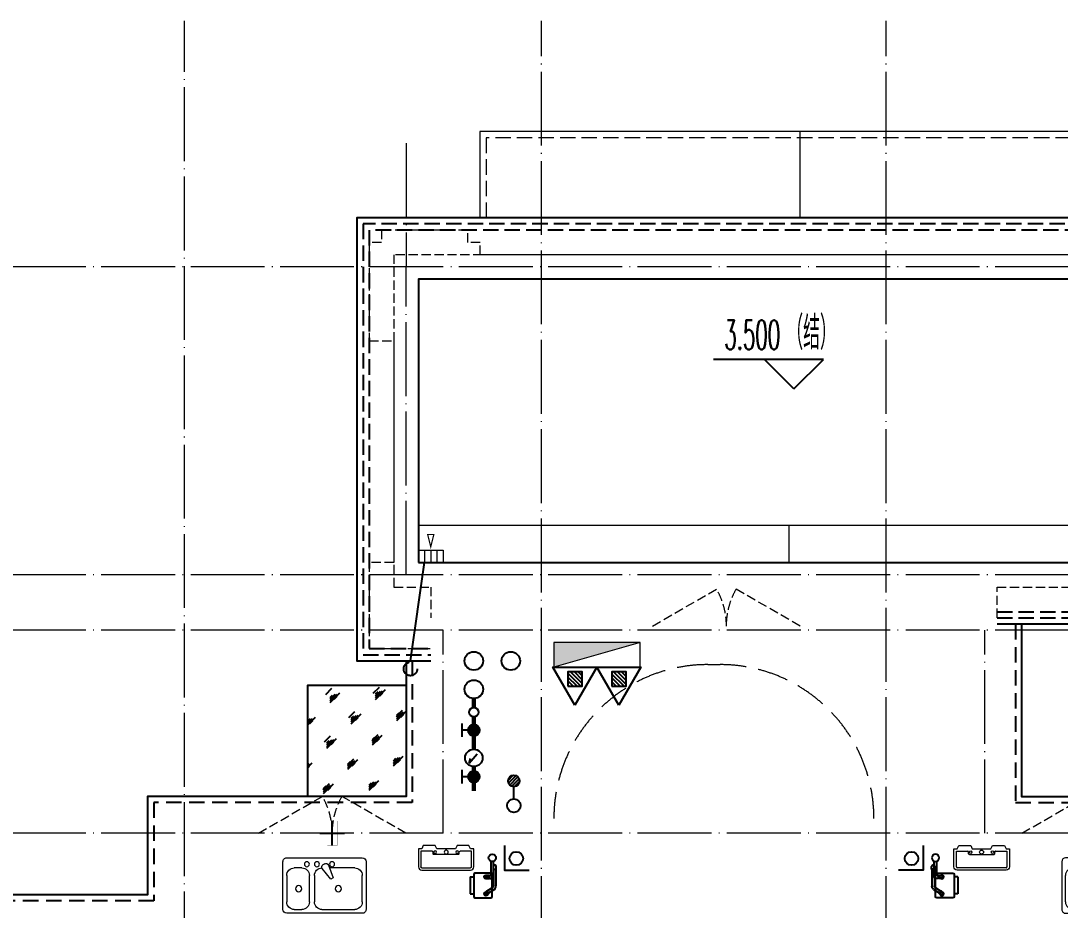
# Model space of a CAD drawing. Extents: x -518115 to 790560, y -210384 to 1628073.
# Drawn here: x 452486 to 460930, y 605724 to 612949 of the extents above; entities that cross this region are included whole.
import ezdxf

# ---------------------------------------------------------------- set-up
doc = ezdxf.new("R2010")
doc.units = 0
doc.header["$LTSCALE"] = 1000
doc.header["$MEASUREMENT"] = 0
for name, pattern in [('#P_--_20B1_001_t3$0$DASH', [0.35, 0.25, -0.1]), ('__DASH', [0.35, 0.25, -0.1]), ('DASH', [0.35, 0.25, -0.1]), ('DOTE', [2.4200000000000004, 2, -0.2, 0.02, -0.2]), ('HIDDEN', [0.375, 0.25, -0.125])]:
    doc.linetypes.add(name, pattern=pattern)
for name, color, linetype in [('AH-FURNITURE', 1, 'Continuous'), ('DIM_ELEV', 3, 'Continuous'), ('EQUIP_地漏', 7, 'Continuous'), ('EQUIP_消防', 7, 'Continuous'), ('IP-bath&kitchen-JOHNSON', 4, 'Continuous'), ('ROOF', 183, 'Continuous'), ('VPIPE-中水', 122, 'Continuous'), ('VPIPE-凝结', 150, 'Continuous'), ('VPIPE-废水', 31, 'Continuous'), ('VPIPE-消防', 1, 'TG_X'), ('VPIPE-给水', 3, 'TG_J'), ('VPIPE-雨水', 4, 'DASH'), ('保温', 6, 'Continuous'), ('建筑-排气道', 9, 'Continuous'), ('机电标识类', 1, 'Continuous'), ('污水', 3, 'Continuous'), ('看线', 251, 'Continuous'), ('给水', 4, 'Continuous')]:
    doc.layers.add(name, color=color, linetype=linetype)
for name, color, linetype, lineweight in [('DOTE', 19, 'DOTE', 9), ('EQUIP_消火栓', 242, 'Continuous', 18), ('LVTRY', 1, 'Continuous', 13), ('PUB_HATCH', 8, 'Continuous', 9), ('STAIR', 2, 'Continuous', 18), ('WINDOW', 144, 'Continuous', 15), ('平面-分水线', 214, 'Continuous', 15), ('平面-排水沟', 86, 'Continuous', 15), ('平面-看线', 45, 'Continuous', 15), ('平面-空调室内机', 176, 'Continuous', 9), ('平面-空调预留孔', 173, 'Continuous', 15), ('空调', 76, 'Continuous', 13), ('立面-洞口示意', 152, 'Continuous', 13)]:
    doc.layers.add(name, color=color, linetype=linetype, lineweight=lineweight)
doc.styles.add('_TCH_DIM', font='SIMPLEX.shx', dxfattribs={"width": 0.7, "bigfont": 'GBCBIG.shx'})
doc.styles.add('DIM_FONT', font='SIMPLEX.shx', dxfattribs={"width": 0.56})
doc.styles.add('TG_LINETYPE', font='SIMPLEX', dxfattribs={"width": 0.8, "height": 3, "bigfont": 'HZTXT'})
doc.linetypes.add('TG_J', pattern='A,2,-0.22,["J",TG_LINETYPE,S=0.1,R=0,X=-0.18,Y=-0.15],0', length=2.22)
doc.linetypes.add('TG_X', pattern='A,4,-0.3,["X",TG_LINETYPE,S=0.1,R=0,X=-0.23,Y=-0.15],0', length=4.3)

# ---------------------------------------------------------------- blocks, each defined once
blk = doc.blocks.new('DFSFSF')
at = {"layer": '平面-分水线'}
for p, q in [((697141.9143252881, 775567.7311356195), (697141.9143252881, 775667.5561356199)), ((697342.3369560526, 775667.5561356199), (697142.6869560517, 775667.5561356199)), ((697193.1069603423, 775567.7311356195), (697193.1069603423, 775667.5561356199)), ((697242.5119560522, 775567.7311356195), (697242.5119560522, 775667.5561356199)), ((697291.916951762, 775567.7311356195), (697291.916951762, 775667.5561356199)), ((697342.3369560526, 775667.5561356199), (697342.3369560526, 775567.7311356195)), ((697342.3369560526, 775567.7311356195), (697342.3369560526, 775667.5561356199)), ((697342.3369560526, 775567.7311356195), (697142.6869560517, 775567.7311356195))]:
    blk.add_line(p, q, dxfattribs=at)
blk = doc.blocks.new('DFGDGDGD')
at = {"layer": '平面-分水线', "const_width": 10}
blk.add_lwpolyline([(697267.5119560522, 775440.6606483405), (697242.5119560522, 775540.6606483405), (697217.5119560522, 775440.6606483405)], close=True, dxfattribs=at)
blk.add_blockref('DFSFSF', (0, 0))
blk = doc.blocks.new('HFHFTHFD')
at = {"layer": 'DOTE', "linetype": 'DOTE', "ltscale": 0.3}
for p, q in [((453816.5787012345, 604548.8100388076), (453816.5787012078, 612948.8100463543)), ((456716.5787018152, 603949.0803065526), (456716.5787018152, 612948.8100463543)), ((459516.5787027521, 603949.0803065526), (459516.5787027522, 612948.8100463543)), ((472616.5787020951, 610948.8100463543), (418616.5787028495, 610948.8100463543)), ((455616.5773428306, 608448.8079394314), (455616.5768775269, 610948.8075475739)), ((472616.5787020951, 608448.8100463543), (418616.5787028495, 608448.8100463543)), ((472616.5787020951, 607998.8100463543), (418616.5787028495, 607998.8100463543)), ((455916.5787018151, 606348.8100465569), (455916.5787018152, 607998.8100463542)), ((460316.5787027521, 606348.8100465569), (460316.5787027522, 607998.8100463542)), ((472616.5787020951, 606348.8100465569), (418616.5787028495, 606348.8100465569))]:
    blk.add_line(p, q, dxfattribs=at)
blk = doc.blocks.new('$TwtSys$00000546')
h = blk.add_hatch()
h.set_pattern_fill('ANSI31', color=1, scale=200, style=0)
h.set_pattern_definition([(45, (-38543.80223862439, -6670.830405693208), (-17.67766952966369, 17.67766952966369), [])])
h.paths.add_polyline_path([(-64.92232553117356, 173.7449990885525), (64.922325531159, 173.7449990885525), (64.922325531159, 43.90034802621994), (-64.92232553117356, 43.90034802621994)])
at = {"color": 1}
for points in [[(0, 343.6163707387423), (-198.3870041439732, 0), (198.3870041439732, 0)], [(-64.92232553117356, 173.7449990885525), (64.922325531159, 173.7449990885525), (64.922325531159, 43.90034802621994), (-64.92232553117356, 43.90034802621994)]]:
    blk.add_lwpolyline(points, close=True, dxfattribs=at)
blk = doc.blocks.new('$TwtSys$00000434')
for p, q in [((-0.5, 0.5), (-0.5, -0.5)), ((-0.5, -0.5), (0.5, 0.5)), ((0.5, 0.5), (-0.5, 0.5)), ((0.5, -0.5), (0.5, 0.5)), ((-0.5, -0.5), (0.5, -0.5))]:
    blk.add_line(p, q)
blk.add_solid([(0.5, -0.5), (0.5, 0.5), (-0.5, -0.5)])
blk = doc.blocks.new('dongkong')
blk.add_wipeout([(-603756.0415179721, 210770.96306340612), (-603756.0415180603, 210570.80961624245), (-603836.0415181214, 210570.80961593534), (-603836.0415181519, 210770.96306307407)])
at = {"layer": '机电标识类', "color": 250, "linetype": 'DASH', "ltscale": 400}
for p, q in [((-603796.0415180789, 210770.9630630909), (-603796.0415180789, 210570.8096162414)), ((-603896.0415180789, 210670.6929921169), (-603696.0415180789, 210670.6929921169))]:
    blk.add_line(p, q, dxfattribs=at)
at = {"layer": '空调', "color": 6, "linetype": 'DASH', "const_width": 2}
blk.add_lwpolyline([(-603756.0415180789, 210770.9630630909), (-603756.0415180789, 210570.8096162414), (-603836.0415180789, 210570.8096162414), (-603836.0415180789, 210770.9630630909)], close=True, dxfattribs=at)
blk = doc.blocks.new('$TwtSys$00000141')
at = {"color": 1}
for p, q in [((-47.09803151780761, 3.836055847277748), (-5.041545145413693, 45.89254221967349)), ((-47.09803151780761, 3.836055847277748), (-5.041545145413693, 45.89254221967349)), ((-43.60958444554853, -17.52724007043071), (17.52724007042889, 43.60958444554853)), ((-43.60958444554853, -17.52724007043071), (17.52724007042889, 43.60958444554853)), ((-33.23401871576607, -33.23401871577153), (33.23401871576607, 33.23401871576425)), ((-33.23401871576607, -33.23401871576971), (33.23401871576607, 33.23401871576425)), ((-16.17805684451741, -43.53063328177632), (43.79137317708955, 16.43879673983065)), ((-16.17805684451741, -43.53063328177632), (43.79137317708955, 16.43879673983247)), ((5.715553844029273, -46.12975947626182), (46.12974035062325, -5.715572969671484)), ((5.715553844029273, -46.12975947626182), (46.12974035062325, -5.715572969671484))]:
    blk.add_line(p, q, dxfattribs=at)
blk.add_circle((0, -1.818989403545856e-12), 47, dxfattribs=at)
blk.add_circle((0, -1.818989403545856e-12), 47, dxfattribs=at)
blk = doc.blocks.new('A$C2705576B')
at = {"layer": '给水'}
h = blk.add_hatch(color=256, dxfattribs=at)
edge = h.paths.add_edge_path()
edge.add_arc((417.4753939132206, -1741.187018943019), 47.17066666666666, 0, 360)
h = blk.add_hatch(color=256, dxfattribs=at)
edge = h.paths.add_edge_path()
edge.add_arc((794.6793657876551, -1741.187018943019), 47.17066666666666, 0, 360)
for p, q in [((363.1358234086074, -1645.378875686787), (471.8149644187652, -1645.378875686787)), ((417.4753939132206, -1741.187018943019), (417.4753939132206, -1645.378875686787)), ((740.3397952830419, -1645.378875686787), (849.0189362931997, -1645.378875686787)), ((794.6793657876551, -1741.187018943019), (794.6793657876551, -1645.378875686787)), ((525.2828902192414, -1704.277946659364), (564.0495230220258, -1714.966761028394)), ((601.1412538066506, -1768.080788225867), (525.283035626635, -1704.277946659364))]:
    blk.add_line(p, q, dxfattribs=at)
at = {"layer": '给水', "const_width": 35.378}
for points in [[(499.0671900771558, -1741.187018943019), (302.4753939132206, -1741.187018943019)], [(903.4753939132206, -1741.187018943019), (640.5791900772601, -1741.187018943019)], [(1052.830608317163, -1741.187018943019), (978.4711268208921, -1741.187018943019)]]:
    blk.add_lwpolyline(points, dxfattribs=at)
at = {"layer": '给水'}
for centre, radius in [((569.823190077208, -1741.187018943019), 70.756), ((417.4753939132206, -1741.187018943019), 47.17066666666666), ((794.6793657876551, -1741.187018943019), 47.17066666666666), ((940.9753939132206, -1741.187018943019), 37.5)]:
    blk.add_circle(centre, radius, dxfattribs=at)
blk = doc.blocks.new('rtyg7uyhg')
at = {"layer": 'LVTRY'}
for p, q in [((193590.3031336021, 45458.1133254503), (193590.3030643982, 45069.47696181395)), ((194234.6213208837, 45488.79502889935), (193620.9849572473, 45488.79513816872)), ((193896.3984467548, 45429.87059594441), (193857.5823896687, 45326.26016876537)), ((193925.7802168131, 45440.40881343969), (193940.0533153456, 45432.16822680717)), ((194265.3030643982, 45069.47684161765), (194265.3031336021, 45458.113205254)), ((193620.9848935069, 45130.84059271414), (193620.9849317512, 45345.61331998683)), ((193682.3485790417, 45406.97694542356), (193887.8216881326, 45406.97690883528)), ((193875.2965560293, 45316.03289288385), (193945.6178257855, 45401.45376218002)), ((194009.6212953876, 45345.61325078298), (194009.6212571432, 45130.84052351015)), ((194050.5303480524, 45130.84051622554), (194050.5303862967, 45345.61324349836)), ((194111.8940335871, 45406.97686893496), (194173.2576699507, 45406.97685800815)), ((194234.6212953876, 45345.61321071758), (194234.6212571432, 45130.84048344476)), ((193857.5823896687, 45326.26016876537), (193875.2965560293, 45316.03289288385)), ((193620.9848771165, 45038.79513816872), (194234.621240753, 45038.79502889935)), ((193948.2576098526, 45069.47689807355), (193682.3485189436, 45069.47694542356)), ((194173.2576098526, 45069.47685800816), (194111.893973489, 45069.47686893508))]:
    blk.add_line(p, q, dxfattribs=at)
for centre, radius in [((193866.4394935961, 45437.65873082454), 20.45454545454545), ((193989.1667663234, 45437.6587089707), 20.45454545454545), ((194070.9849481416, 45437.65869440146), 20.45454545454545), ((193815.3030944472, 45238.22692174855), 25.56818181818182), ((194137.4621853563, 45238.2268643822), 25.56818181818182)]:
    blk.add_circle(centre, radius, dxfattribs=at)
for centre, radius, start, end in [((193620.9849517839, 45458.11331998683), 30.68181818181818, 89.99998979807194, 179.9999897972382), ((193915.5529409315, 45422.69466753349), 20.45454545454545, 59.99998980057491, 159.4623117970261), ((193929.8260394641, 45414.45408090108), 20.45454545454545, 320.5376677968172, 59.99998980057491), ((194234.6213154203, 45458.11321071746), 30.68181818181818, 359.9999897972382, 89.99998979807194), ((193682.3485681149, 45345.61330905991), 61.36363636363636, 89.99998979807194, 179.9999897972382), ((193948.2576590239, 45345.6132617099), 61.36363636363636, 359.9999897972382, 89.99998979807194), ((194111.8940226603, 45345.61323257144), 61.36363636363636, 89.99998979807194, 179.9999897972382), ((194173.2576590239, 45345.6132216445), 61.36363636363636, 359.9999897972382, 89.99998979807194), ((193682.3485298705, 45130.84058178721), 61.36363636363636, 179.9999897972382, 269.9999897980719), ((193948.2576207797, 45130.8405344372), 61.36363636363636, 269.9999897980719, 359.9999897972382), ((194111.893984416, 45130.84050529861), 61.36363636363636, 179.9999897972382, 269.9999897980719), ((194173.2576207797, 45130.84049437181), 61.36363636363636, 269.9999897980719, 359.9999897972382), ((193620.9848825799, 45069.47695635049), 30.68181818181818, 179.9999897972382, 269.9999897980719), ((194234.6212462163, 45069.47684708112), 30.68181818181818, 269.9999897980719, 359.9999897972382)]:
    blk.add_arc(centre, radius, start, end, dxfattribs=at)
at = {"layer": 'LVTRY', "style": 'DIM_FONT', "width": 0.8, "flags": 9}
for tag in ['XSIZE', 'YSIZE']:
    blk.add_attdef(tag, (193927.8031388824, 45487.7665121054), '', height=0.5, rotation=89.99998979807198, dxfattribs=at)
blk = doc.blocks.new('A$C60D053AF')
at = {"layer": 'AH-FURNITURE', "color": 8}
for p, q in [((192.50000075961, -70.99998518347275), (327.5735938884318, -70.99998518347275)), ((355.8578651358839, -82.71571393602062), (384.1611659948248, -129.0190147949615)), ((232.5000007597264, -89.99999966996256), (128.2842720070621, -89.99999966996256)), ((232.5000007597264, -109.9999996698461), (128.2842720075278, -109.9999996699626)), ((192.50000075961, -90.99998518347275), (327.5735938884318, -90.99998518347275)), ((245.0000007597264, -129.4999851834727), (245.0000007597264, -122.4999996698461)), ((265.0000007597264, -129.4999851834727), (265.0000007597264, -122.4999996698461)), ((341.7157295121578, -96.85784955974668), (370.0190303710988, -143.1611504186876)), ((255.0000007597264, -280.9999851834727), (255.0000007597264, -250.9999851834727)), ((393.0000007597264, -280.9999851834727), (393.0000007597264, -250.9999851834727)), ((255.0000007597264, -280.9999851834727), (393.0000007597264, -280.9999851834727))]:
    blk.add_line(p, q, dxfattribs=at)
for points in [[(170.00000075961, -67.99998518347275, 1), (170.00000075961, -93.99998518358916), (192.50000075961, -93.99998518347275), (192.50000075961, -67.99998518347275)], [(234.0000007597264, -250.9999851834727), (414.0000007597264, -250.9999851834727, 0.4142135623730951), (424.0000007597264, -240.9999851834727), (424.0000007597264, -110.9999851834727, 0.4142135623730951), (414.0000007597264, -100.9999851834727), (234.0000007597264, -100.9999851834727, 0.4142135623730951), (224.0000007597264, -110.9999851834727), (224.0000007597264, -240.9999851834727, 0.4142135623730951)], [(268.0000007597264, -122.4999996698461), (268.0000007597264, -106.9999996698461, 0.4142135623724265), (248.0000007597264, -86.99999966984615), (232.5000007597264, -86.99999966984615), (232.50000075961, -112.9999996698461), (242.0000007597264, -112.9999996698461), (242.0000007597264, -122.4999996698461)], [(242.0000007597264, -151.9999851834727, 1), (268.0000007597264, -151.9999851834727), (268.0000007597264, -129.4999851834727), (242.0000007597264, -129.4999851834727)], [(383.8076126043452, -161.1923733388539, 1), (402.192388915224, -142.8075970279751), (386.2824863384012, -126.8976944513852), (367.8977100276388, -145.282470762264)]]:
    blk.add_lwpolyline(points, format="xyb", close=True, dxfattribs=at)
for centre, radius in [((100.0000007598428, -99.99999967066105), 30), ((255.0000007597264, -151.9999851834727), 15), ((255.0000007597264, -151.9999851834727), 10), ((393.0000007597264, -151.9999851834727), 15), ((393.0000007597264, -151.9999851834727), 10)]:
    blk.add_circle(centre, radius, dxfattribs=at)
for radius in [40, 20]:
    blk.add_arc((327.5735938884318, -110.9999851834727), radius, 45, 90, dxfattribs=at)
blk = doc.blocks.new('A-Kitchen-7')
at = {"layer": 'LVTRY'}
for p, q in [((-518.6581278588565, 779.725278688129), (-7.244008776673581, 834.3051076843403)), ((-515, 756.005706589378), (-518.6581278588565, 779.725278688129)), ((-3.585880917788018, 810.5855355854728), (-515, 756.005706589378)), ((515, 756.005706589378), (-515, 756.005706589378)), ((-515, 756.005706589378), (-515, 40)), ((-485.6368437646597, 760.5342107040924), (-484.9384396369278, 756.005706589378)), ((-29.12075551543967, 766.9560861630598), (-112.0975807690556, 756.005706589378)), ((-29.12075551546877, 766.9560861630598), (-35.20590834700852, 806.4126680237241)), ((-7.244008776673581, 834.3051076843403), (-3.585880917788018, 810.5855355854728)), ((515, 780), (-5.820766091346741e-11, 780)), ((0, 756.005706589378), (-5.820766091346741e-11, 780)), ((515, 756.005706589378), (515, 780)), ((515, 40), (515, 756.005706589378)), ((-515, 40), (515, 40))]:
    blk.add_line(p, q, dxfattribs=at)
blk.add_lwpolyline([(-468.9430810984049, 40), (-468.9430810984049, 0), (468.9430810984049, 0), (468.9430810984632, 40)], close=True, dxfattribs=at)
blk = doc.blocks.new('*U68')
h = blk.add_hatch(color=5)
h.set_gradient(color1=(0, 0, 255), rotation=180, tint=1)
h.paths.add_polyline_path([(3.524958103184869e-15, -2.819966482547906e-15), (-6.350000000000009, -6.349999999999992), (-6.350000000000001, -2.159000000000014), (-15, -2.158999999999999), (-14.99999999999999, 2.159000000000044), (-6.349999999999993, 2.159000000000029), (-6.349999999999985, 6.350000000000009)])
at = {"color": 0, "linetype": 'Continuous'}
blk.add_lwpolyline([(3.524958103184869e-15, -2.819966482547906e-15), (-6.350000000000009, -6.349999999999992), (-6.350000000000001, -2.159000000000014), (-15, -2.158999999999999), (-14.99999999999999, 2.159000000000044), (-6.349999999999993, 2.159000000000029), (-6.349999999999985, 6.350000000000009)], close=True, dxfattribs=at)
blk = doc.blocks.new('sgrsefv')
at = {"layer": 'PUB_HATCH'}
blk.add_hatch(color=256, dxfattribs=at).paths.add_polyline_path([(1112933.294422049, 840916.328306399), (1112933.294422049, 840646.328306399), (1113073.294422049, 840646.328306399), (1113073.294422049, 840661.328306399), (1112968.294422049, 840661.328306399), (1112948.294422049, 840681.328306399), (1112948.294422049, 840881.328306399), (1112968.294422049, 840901.328306399), (1113288.294422049, 840901.328306399), (1113308.294422049, 840881.328306399), (1113308.294422049, 840681.328306399), (1113288.294422049, 840661.328306399), (1113183.294422049, 840661.328306399), (1113183.294422049, 840646.328306399), (1113323.294422049, 840646.328306399), (1113323.294422049, 840916.328306399)])
at = {"layer": 'LVTRY', "color": 1}
for p, q in [((1113073.294422049, 840661.328306399), (1113073.294422049, 840646.328306399)), ((1113183.294422049, 840661.328306399), (1113183.294422049, 840646.328306399))]:
    blk.add_line(p, q, dxfattribs=at)
for points in [[(1112918.294422049, 840931.328306399), (1113338.294422049, 840931.328306399), (1113338.294422049, 840631.328306399), (1112918.294422049, 840631.328306399)], [(1112933.294422049, 840916.328306399), (1113323.294422049, 840916.328306399), (1113323.294422049, 840646.328306399), (1112933.294422049, 840646.328306399)], [(1113288.294422049, 840661.328306399), (1112968.294422049, 840661.328306399), (1112948.294422049, 840681.328306399), (1112948.294422049, 840881.328306399), (1112968.294422049, 840901.328306399), (1113288.294422049, 840901.328306399), (1113308.294422049, 840881.328306399), (1113308.294422049, 840681.328306399), (1113288.294422049, 840661.328306399)]]:
    blk.add_lwpolyline(points, close=True, dxfattribs=at)
at = {"layer": '立面-洞口示意'}
blk.add_lwpolyline([(1112918.294422049, 840931.328306399), (1113181.846359163, 840837.3789231421), (1113338.294422049, 840631.328306399)], dxfattribs=at)
at = {"layer": '建筑-排气道', "xscale": -5, "yscale": 5, "zscale": 5, "rotation": 270}
blk.add_blockref('*U68', (1113118.391369574, 840599.0160356248), dxfattribs=at)
blk = doc.blocks.new('FRSDFDGDGDRGDR')
at = {"layer": '平面-空调预留孔'}
for p, q in [((699612.3179923807, 775043.9561356568), (699612.3179923807, 775441.1561356868)), ((699618.9179923869, 775447.756135683), (699746.3179923192, 775447.756135683)), ((699746.3179923192, 775447.756135683), (699746.3179923192, 775355.3561357355)), ((699719.9179922946, 775342.156135743), (699719.9179922946, 775142.9561356006)), ((699726.5179923008, 775348.7561357393), (699739.7179923131, 775348.7561357393)), ((699726.5179923008, 775136.3561356043), (699739.7179923131, 775136.3561356043)), ((699746.3179923192, 775129.7561356081), (699746.3179923192, 775037.3561356605)), ((699746.3179923192, 775037.3561356605), (699618.9179923869, 775037.3561356605))]:
    blk.add_line(p, q, dxfattribs=at)
blk.add_lwpolyline([(699766.1179923377, 775166.7161355871), (699792.5179923623, 775153.5161355946), (699792.5179923623, 775057.1561356493), (699766.1179923377, 775043.9561356568), (699766.1179923377, 775017.5561356718), (699618.9179923869, 775017.5561356718, -0.4142135623730951), (699592.5179923623, 775043.9561356568), (699592.5179923623, 775441.1561356868, -0.4142135623730951), (699618.9179923869, 775467.5561356718), (699766.1179923377, 775467.5561356718), (699766.1179923377, 775441.1561356868), (699792.5179923623, 775427.9561356943), (699792.5179923623, 775331.596135749), (699766.1179923377, 775318.3961357565)], format="xyb", close=True, dxfattribs=at)
for centre, radius in [((699739.7179923131, 775331.596135749), 10.55999999400228), ((699739.7179923131, 775243.1561357992), 15.83999999100342), ((699739.7179923131, 775153.5161355946), 10.55999999400228)]:
    blk.add_circle(centre, radius, dxfattribs=at)
for centre, radius, start, end in [((699618.917992382, 775441.1561356819), 6.600000001199078, 89.99999995997936, 179.9999999533093), ((699739.717992318, 775355.3561357405), 6.600000001206354, 269.9999999599793, 359.9999999533093), ((699726.5179922959, 775342.1561357381), 6.600000001199078, 89.99999995997936, 179.9999999533093), ((699726.5179922959, 775142.9561356056), 6.600000001199078, 180.0000000400206, 270.0000000533608), ((699739.717992318, 775129.7561356032), 6.600000001206354, 4.002063966804346e-08, 90.00000005336085), ((699618.917992382, 775043.9561356618), 6.600000001199078, 180.0000000400206, 270.0000000533608)]:
    blk.add_arc(centre, radius, start, end, dxfattribs=at)
blk = doc.blocks.new('GDGDRGDRGRD')
at = {"layer": 'LVTRY', "color": 251}
for p, q in [((430080.5498987493, 371515.3769317719), (429864.6097976839, 371758.3326651105)), ((430334.8192843065, 371758.3326651105), (429864.6097976839, 371758.3326651105)), ((429864.6097976839, 371758.3326651105), (429864.6097976839, 370858.3326651105)), ((430234.8192843063, 370858.3326651105), (430234.8192843063, 371758.3326651105)), ((430334.8192843065, 371515.3769317719), (430080.5498987493, 371515.3769317719)), ((430080.5498987493, 371515.3769317719), (430080.5498987493, 371100.2783888946)), ((429864.6097976839, 370858.3326651105), (430080.5498987493, 371100.2783888946)), ((430080.5498987493, 371100.2783888946), (430334.8192843065, 371100.2783888946)), ((429864.6097976839, 370858.3326651105), (430334.8192843065, 370858.3326651105))]:
    blk.add_line(p, q, dxfattribs=at)
at = {"layer": 'LVTRY'}
for p, q in [((429924.8192843065, 371678.3326651105), (430324.8192843065, 371678.3326651106)), ((429914.8192843065, 370948.3326651105), (429914.8192843065, 371668.3326651105)), ((429994.8192843065, 371628.3326651106), (429994.8192843065, 371418.3326651106)), ((429999.8192843065, 371628.3326651106), (429999.8192843065, 371418.3326651106)), ((430289.8192843065, 371638.3326651107), (430004.8192843065, 371638.3326651106)), ((430289.8192843065, 371633.3326651107), (430004.8192843065, 371633.3326651106)), ((430045.069284306, 371658.3326651107), (430045.069284306, 371568.3326651106)), ((430049.569284306, 371658.3326651107), (430045.069284306, 371658.3326651107)), ((430049.569284306, 371568.3326651106), (430049.569284306, 371658.3326651107)), ((430194.8192843063, 371418.3326651106), (430194.8192843063, 371628.3326651107)), ((430199.8192843063, 371418.3326651106), (430199.8192843063, 371628.3326651107)), ((430234.8192843063, 371668.3326651106), (430234.819284306, 370948.3326651105)), ((429974.8192843067, 371525.5826651108), (430102.3192843067, 371525.5826651108)), ((429974.8192843067, 371521.0826651108), (429974.8192843067, 371525.5826651108)), ((430102.3192843067, 371521.0826651108), (429974.8192843067, 371521.0826651108)), ((430045.069284306, 371568.3326651106), (430049.569284306, 371568.3326651106)), ((430219.819284306, 371525.5826651108), (430092.319284306, 371525.5826651108)), ((430092.319284306, 371525.5826651108), (430092.319284306, 371521.0826651108)), ((430092.319284306, 371521.0826651108), (430219.819284306, 371521.0826651108)), ((430102.3192843067, 371525.5826651108), (430102.3192843067, 371521.0826651108)), ((430219.819284306, 371521.0826651108), (430219.819284306, 371525.5826651108)), ((430234.8192843063, 371100.2783888946), (430234.8192843063, 371515.3769317719)), ((430045.069284306, 371388.3326651105), (430045.069284306, 371478.3326651106)), ((430045.069284306, 371478.3326651106), (430049.569284306, 371478.3326651106)), ((430049.569284306, 371478.3326651106), (430049.569284306, 371388.3326651105)), ((429935.4224806934, 371358.3326651105), (429974.2160879209, 371358.3326651105)), ((429954.8192843065, 371338.9358614974), (429954.8192843065, 371377.7294687249)), ((430004.8192843065, 371413.3326651106), (430289.8192843065, 371413.3326651106)), ((430004.8192843065, 371408.3326651106), (430289.8192843065, 371408.3326651106)), ((430049.569284306, 371388.3326651105), (430045.069284306, 371388.3326651105)), ((429935.4224806934, 371258.3326651105), (429974.2160879209, 371258.3326651105)), ((429954.8192843065, 371238.9358614974), (429954.8192843065, 371277.7294687249)), ((429994.8192843065, 370988.3326651105), (429994.8192843065, 371198.3326651105)), ((429999.8192843065, 370988.3326651105), (429999.8192843065, 371198.3326651105)), ((430004.8192843065, 371208.3326651105), (430289.8192843065, 371208.3326651105)), ((430004.8192843065, 371203.3326651105), (430289.8192843065, 371203.3326651105)), ((430045.069284306, 371228.3326651105), (430045.069284306, 371138.3326651105)), ((430049.569284306, 371228.3326651105), (430045.069284306, 371228.3326651105)), ((430049.569284306, 371138.3326651105), (430049.569284306, 371228.3326651105)), ((430194.8192843063, 371198.3326651105), (430194.8192843063, 370988.3326651104)), ((430199.8192843063, 371198.3326651105), (430199.8192843063, 370988.3326651104)), ((430102.3192843067, 371095.5826651102), (429974.8192843067, 371095.5826651102)), ((429974.8192843067, 371095.5826651102), (429974.8192843067, 371091.0826651102)), ((429974.8192843067, 371091.0826651102), (430102.3192843067, 371091.0826651102)), ((430045.069284306, 371138.3326651105), (430049.569284306, 371138.3326651105)), ((430092.319284306, 371091.0826651102), (430092.319284306, 371095.5826651102)), ((430092.319284306, 371095.5826651102), (430219.819284306, 371095.5826651102)), ((430219.819284306, 371091.0826651102), (430092.319284306, 371091.0826651102)), ((430102.3192843067, 371091.0826651102), (430102.3192843067, 371095.5826651102)), ((430219.819284306, 371095.5826651102), (430219.819284306, 371091.0826651102)), ((430045.069284306, 370958.3326651105), (430045.069284306, 371048.3326651105)), ((430045.069284306, 371048.3326651105), (430049.569284306, 371048.3326651105)), ((430049.569284306, 371048.3326651105), (430049.569284306, 370958.3326651105)), ((430324.8192843063, 370938.3326651105), (429924.8192843065, 370938.3326651105)), ((430289.8192843065, 370983.3326651104), (430004.8192843065, 370983.3326651105)), ((430289.8192843065, 370978.3326651104), (430004.8192843065, 370978.3326651105)), ((430049.569284306, 370958.3326651105), (430045.069284306, 370958.3326651105))]:
    blk.add_line(p, q, dxfattribs=at)
blk.add_lwpolyline([(429608.8200653884, 370758.3318186465), (429734.819284306, 370758.3318186465), (429734.8192843065, 371758.3324083135), (427634.8193110233, 371758.3326651104)], dxfattribs=at)
for centre, radius in [((430147.3192843065, 371523.3326651106), 29.7), ((430147.3192843065, 371523.3326651106), 11.7), ((429954.8192843065, 371358.3326651105), 16.99680361435897), ((429954.8192843065, 371258.3326651105), 16.99680361435897), ((430147.3192843065, 371093.3326651105), 29.7), ((430147.3192843065, 371093.3326651105), 11.7)]:
    blk.add_circle(centre, radius, dxfattribs=at)
for centre, radius, start, end in [((429924.8192843065, 371668.3326651105), 10, 90, 180), ((430224.8192843063, 371668.3326651106), 10, 0, 90), ((430004.8192843065, 371628.3326651106), 10, 90, 180), ((430004.8192843065, 371628.3326651106), 5, 90, 180), ((430189.8192843063, 371628.3326651107), 10, 0, 90), ((430189.8192843063, 371628.3326651107), 5, 0, 90), ((430047.3192843063, 371523.3326651106), 56.7, 2.274239184178576, 87.72576081585424), ((430047.3192843063, 371523.3326651106), 52.2, 2.470411041650347, 87.52958895835897), ((430047.3192843063, 371523.3326651106), 56.7, 272.2742391841458, 357.7257608158206), ((430047.3192843063, 371523.3326651106), 52.2, 272.4704110416411, 357.5295889583505), ((430147.3192843065, 371523.3326651106), 56.7, 92.27423918414576, 177.7257608158206), ((430147.3192843065, 371523.3326651106), 56.7, 182.2742391841786, 267.7257608158542), ((430147.3192843065, 371523.3326651106), 52.2, 92.47041104164106, 177.5295889583496), ((430147.3192843065, 371523.3326651106), 52.2, 182.4704110416495, 267.5295889583589), ((430004.8192843065, 371418.3326651106), 10, 180, 270), ((430004.8192843065, 371418.3326651106), 5, 180, 270), ((430189.8192843063, 371418.3326651106), 5, 270, 0), ((430189.8192843063, 371418.3326651106), 10, 270, 0), ((430004.8192843065, 371198.3326651105), 10, 90, 180), ((430004.8192843065, 371198.3326651105), 5, 90, 180), ((430189.8192843063, 371198.3326651105), 10, 0, 90), ((430189.8192843063, 371198.3326651105), 5, 0, 90), ((430047.3192843063, 371093.3326651105), 56.7, 2.274239184178576, 87.72576081585424), ((430047.3192843063, 371093.3326651105), 52.2, 2.470411041650347, 87.52958895835897), ((430047.3192843063, 371093.3326651105), 56.7, 272.2742391841458, 357.7257608158206), ((430047.3192843063, 371093.3326651105), 52.2, 272.4704110416411, 357.5295889583505), ((430147.3192843065, 371093.3326651105), 56.7, 92.27423918414576, 177.7257608158206), ((430147.3192843065, 371093.3326651105), 56.7, 182.2742391841786, 267.7257608158542), ((430147.3192843065, 371093.3326651105), 52.2, 92.47041104164106, 177.5295889583496), ((430147.3192843065, 371093.3326651105), 52.2, 182.4704110416495, 267.5295889583589), ((429924.8192843065, 370948.3326651105), 10, 180, 270), ((430004.8192843065, 370988.3326651105), 10, 180, 270), ((430004.8192843065, 370988.3326651105), 5, 180, 270), ((430189.8192843063, 370988.3326651104), 5, 270, 0), ((430189.8192843063, 370988.3326651104), 10, 270, 0), ((430224.819284306, 370948.3326651105), 10, 270, 0)]:
    blk.add_arc(centre, radius, start, end, dxfattribs=at)
at = {"xscale": -1, "rotation": 270}
blk.add_blockref('FRSDFDGDGDRGDR', (-345582.7355588751, -327434.1861710575), dxfattribs=at)
for name, p, rotation in [('A$C60D053AF', (430134.8190180612, 372358.3312170932), 270), ('sgrsefv', (1543253.11384424, 1211089.928272285), 180)]:
    blk.add_blockref(name, p, dxfattribs=dict(rotation=rotation))
at = {"xscale": -1}
blk.add_blockref('rtyg7uyhg', (622599.6224451121, 326769.5373516738), dxfattribs=at)
at = {"layer": 'LVTRY', "color": 1, "extrusion": (0, 0, -1), "xscale": -0.7999999999883585, "yscale": 0.7999999999883585, "zscale": -0.7999999999883585}
blk.add_blockref('A-Kitchen-7', (-429196.8200653944, 370158.6015610829), dxfattribs=at)

msp = doc.modelspace()

# ---------------------------------------------------------------- hatches: boundary and pattern name
at = {"layer": '保温', "linetype": 'Continuous', "ltscale": 10, "true_color": 0x636466}
h = msp.add_hatch(dxfattribs=at)
h.set_pattern_fill('玻璃1', color=251, scale=35, style=0)
h.set_pattern_definition([(45, (147299.9991217477, 13.99987001682166), (-171.459252302114, 171.459252302114), [78.4, -201.6]), (45, (147333.5991217477, 27.99987001682166), (-171.459252302114, 171.459252302114), [33.6, -246.4]), (45, (147299.9991217477, 27.99987001682166), (-171.459252302114, 171.459252302114), [56, -224]), (45, (147316.7991217477, 13.99987001682166), (188.0904037956217, -188.0904037956217), [70, -210]), (45, (147299.9991217477, -0.0001299831783398986), (-171.459252302114, 171.459252302114), [112, -168]), (45, (147299.9991217477, 41.99987001682166), (-171.459252302114, 171.459252302114), [28, -252])])
h.paths.add_polyline_path([(454816.5795784643, 607548.8108337695), (455616.5768926739, 607548.8101300417), (455616.5656331858, 606648.8146523292), (454816.5796354517, 606648.8047563493)])

# ---------------------------------------------------------------- linework, layer by layer
at = {"layer": 'DIM_ELEV'}
for p, q in [((459006.5787027411, 610198.4258987481), (458114.3283193412, 610198.4258987481)), ((458766.5787027411, 609958.4258987481), (458526.5787027411, 610198.4258987481)), ((458766.5787027411, 609958.4258987481), (459006.5787027411, 610198.4258987481))]:
    msp.add_line(p, q, dxfattribs=at)
at = {"layer": 'DOTE', "linetype": 'DOTE', "ltscale": 0.3}
msp.add_line((455616.5768775269, 611954.2330347741), (455616.5768775269, 610948.8075475739), dxfattribs=at)
at = {"layer": 'IP-bath&kitchen-JOHNSON', "color": 8}
for points in [[(456416.5784163786, 606248.8106414197), (456416.5784163845, 606048.8106413434), (456616.5784163929, 606048.8106413434)], [(459816.579012278, 606248.8116574801), (459816.5790122721, 606048.8116574037), (459616.5790122637, 606048.8116574037)]]:
    msp.add_lwpolyline(points, dxfattribs=at)
at = {"layer": 'ROOF', "ltscale": 0.8}
msp.add_lwpolyline([(460416.57768728, 608048.8090002296), (462416.5787033492, 608048.8090002296), (462416.5787033492, 611348.8087408184), (455216.5767270169, 611348.8087408185), (455216.5767270169, 607748.8090002297), (455816.5781004639, 607748.8090002297)], dxfattribs=at)
at = {"layer": 'ROOF', "linetype": '__DASH', "ltscale": 0.5}
for points in [[(460416.57768728, 608098.8090002296), (462366.5787033492, 608098.8090002296), (462366.5787033492, 611298.8087408184), (455266.5767270169, 611298.8087408185), (455266.5767270169, 607798.8090002297), (455816.5781004639, 607798.8090002297)], [(460416.57768728, 608148.8090002296), (462316.5787033492, 608148.8090002296), (462316.5787033492, 611248.8087408184), (455316.5767270169, 611248.8087408185), (455316.5767270169, 607848.8090002297), (455816.5781004639, 607848.8090002297)]]:
    msp.add_lwpolyline(points, dxfattribs=at)
at = {"layer": 'ROOF', "ltscale": 0.8}
msp.add_lwpolyline([(455716.5819166268, 608548.8073688763), (460216.5776480245, 608548.8097429343), (461916.5780108706, 608548.8097429343), (461916.5780108671, 610848.8087387311), (455716.5766900195, 610848.8087385498)], close=True, dxfattribs=at)
at = {"layer": 'STAIR', "color": 130}
msp.add_lwpolyline([(461416.3226396101, 611348.8087408184), (461416.5708761401, 612048.8087392035), (456216.5027902208, 612048.8087392035), (456216.2545536908, 611348.8087408185)], dxfattribs=at)
at = {"layer": 'STAIR', "color": 130, "linetype": '#P_--_20B1_001_t3$0$DASH', "ltscale": 0.5}
msp.add_lwpolyline([(461366.3226364661, 611348.8087408184), (461366.5531418153, 611998.8087392035), (456266.4850621839, 611998.8087392035), (456266.2545568347, 611348.8087408185)], dxfattribs=at)
at = {"layer": 'STAIR', "color": 251, "linetype": 'DASH'}
msp.add_lwpolyline([(456816.5787046779, 606468.8100469944, -0.4142135623699036), (458066.5787046779, 607718.8100469806), (458166.5787046899, 607718.8100469806, -0.4142135623699035), (459416.5787046899, 606468.8100469944)], format="xyb", dxfattribs=at)
at = {"layer": 'VPIPE-中水', "linetype": 'Continuous'}
for centre in [(456511.3850891425, 606143.8106431352), (459721.7723395141, 606143.8116591956)]:
    msp.add_circle(centre, 55, dxfattribs=at)
at = {"layer": 'VPIPE-凝结'}
for p, q in [((455651.5820980152, 607748.8090002297), (455767.0019209424, 608548.8073954764)), ((456491.5797115808, 606628.8094352897), (456491.579711581, 606726.8094352897))]:
    msp.add_line(p, q, dxfattribs=at)
at = {"layer": 'VPIPE-废水'}
msp.add_circle((456491.5797115809, 606573.8094352897), 55, dxfattribs=at)
at = {"layer": 'VPIPE-消防', "linetype": 'Continuous'}
msp.add_circle((456466.5800583606, 607748.8103074316), 75, dxfattribs=at)
at = {"layer": 'VPIPE-给水', "linetype": 'Continuous'}
for centre in [(456166.5797122327, 607748.812598667), (456166.5797122331, 607518.812598667)]:
    msp.add_circle(centre, 75, dxfattribs=at)
at = {"layer": 'VPIPE-雨水'}
msp.add_circle((455651.5821382084, 607683.8089858912), 55, dxfattribs=at)
at = {"layer": 'WINDOW', "color": 250, "linetype": 'DASH', "ltscale": 0.3}
for points in [[(457618.4319247993, 608032.1433796876), (458138.0473564997, 608332.1435738533, -0.1316523369510079), (458218.4319247497, 608032.143902041)], [(458816.5786998664, 608032.1433796876), (458296.9632681661, 608332.1435738533, 0.1316523369510079), (458216.578699916, 608032.143902041)], [(460618.4309254026, 606348.8100464834), (461138.0463571029, 606648.810240649, -0.1316523369510079), (461218.430925353, 606348.8105688369)]]:
    msp.add_lwpolyline(points, format="xyb", dxfattribs=at)
at = {"layer": '保温', "color": 132, "linetype": 'Continuous', "ltscale": 10}
msp.add_lwpolyline([(455616.580421971, 607548.8101300385), (454816.5795784643, 607548.8108337695), (454816.5800915994, 606648.8094762837)], dxfattribs=at)
at = {"layer": '平面-排水沟'}
for p, q in [((458816.3291536836, 611348.8087408185), (458816.3291540708, 612048.8087392035)), ((461916.5780108706, 608848.8097429343), (455716.5819166534, 608848.7956538363)), ((458726.0768435632, 608848.799659461), (458726.0769203639, 608548.8071907201))]:
    msp.add_line(p, q, dxfattribs=at)
at = {"layer": '平面-看线', "linetype": 'DASH', "ltscale": 0.3}
for points in [[(461416.322639598, 611048.808739043), (456216.8321401839, 611048.808741449), (456216.8321401839, 611148.8087408185), (456116.8321401839, 611148.8087408185), (456116.8321401839, 611248.8087408185), (455826.8321401839, 611248.8087408185), (455826.8321401839, 611248.8087408185), (455706.8321401839, 611248.8087408185), (455706.8321401839, 611248.8087408185), (455416.8321401839, 611248.8087408185), (455416.8321401839, 611148.8087408197), (455316.8321401839, 611148.8087408197), (455316.8321401838, 610348.80874097), (455516.5767298018, 610348.80874097), (455516.5767304496, 608548.8090002297), (455316.5767270169, 608548.8090002297), (455316.5767270169, 607848.8090002297), (455816.5777270489, 607848.8090002297)], [(460416.5777106786, 608098.8096498506), (460416.5776977607, 608348.8097429343), (462116.5780502727, 608348.8097429343), (462116.5780502686, 611048.808738737), (455516.5762749335, 611048.808738544), (455516.5824105145, 608348.8077745611), (455816.5774589918, 608348.8077745611), (455816.5772065869, 608098.8086581215)], [(460416.5776585776, 608098.8096162638), (460416.5776876431, 608348.8095756106), (461716.578052765, 608348.8090002519)]]:
    msp.add_lwpolyline(points, dxfattribs=at)
at = {"layer": '看线', "color": 201, "linetype": 'HIDDEN', "ltscale": 0.5}
for points in [[(460566.5777689527, 608048.8090002297), (460566.5776004292, 606598.8099609105), (462666.5787855852, 606598.8087635962), (462666.5783294665, 605798.8100388132), (469066.5786999323, 605798.8100387525), (469066.5786998811, 604798.8321902414), (470866.5786986305, 604798.8080252111), (470866.5787022002, 596398.8100386792), (467916.578666029, 596398.8100386522)], [(455666.5796656505, 607748.8090002297), (455666.579799307, 606598.8099609105), (453566.57860505, 606598.8087635962), (453566.5790611688, 605798.8100388132), (447166.5786907029, 605798.8100387525), (447166.5786908054, 605798.8107099984), (445616.5787025235, 605798.7899012223)]]:
    msp.add_lwpolyline(points, dxfattribs=at)
at = {"layer": '看线', "color": 201}
for points in [[(460616.5777689527, 608048.8090002297), (460616.5776062404, 606648.809932403), (462716.5788140927, 606648.8087350888), (462716.578357974, 605848.8100388127), (469116.5786999349, 605848.810038752), (469116.5786998837, 604848.8315189951), (470916.5786986093, 604848.8073539648), (470916.5787022214, 596348.8100386749), (468066.5787025075, 596348.8100389219)], [(455616.5796656505, 607748.8090002297), (455616.5797934958, 606648.809932403), (453516.5785765425, 606648.8087350888), (453516.5790326613, 605848.8100388127), (447116.5786907003, 605848.810038752), (447116.5786908028, 605848.810038752), (445616.5787025235, 605848.7899012269)]]:
    msp.add_lwpolyline(points, dxfattribs=at)

# ---------------------------------------------------------------- block references
msp.add_blockref('HFHFTHFD', (0, 0))
at = {"rotation": 180}
msp.add_blockref('DFGDGDGD', (1153058.918872704, 1384216.352449306), dxfattribs=at)
at = {"xscale": -1}
msp.add_blockref('GDGDRGDRGRD', (889951.3980283253, 233890.478220289), dxfattribs=at)
at = {"layer": 'EQUIP_地漏'}
msp.add_blockref('$TwtSys$00000141', (456491.5797115809, 606773.8094352897), dxfattribs=at)
at = {"layer": 'EQUIP_消火栓', "xscale": 700, "yscale": 200, "zscale": 700, "rotation": 180}
msp.add_blockref('$TwtSys$00000434', (457166.579714531, 607798.8100449713), dxfattribs=at)
at = {"layer": 'EQUIP_消防', "xscale": -0.9, "yscale": 0.9, "zscale": 0.9, "rotation": 180}
for p in [(456988.0314115206, 607698.8129748236), (457345.1280189798, 607698.8129748236)]:
    msp.add_blockref('$TwtSys$00000546', p, dxfattribs=at)
at = {"layer": '污水', "rotation": 90.00000000010901}
msp.add_blockref('A$C2705576B', (454425.3926932922, 606390.9819903466), dxfattribs=at)

# ---------------------------------------------------------------- texts
at = {"layer": 'DIM_ELEV', "color": 7, "style": '_TCH_DIM'}
for s, height, width, p in [('（结）', 270.0709219858156, 0.7, (458705.7141628661, 610278.5058987481)), ('3.500', 238, 0.4941176470588236, (458201.7141628661, 610278.5058987481))]:
    msp.add_text(s, height=height, dxfattribs=dict(at, width=width)).set_placement(p)

# ---------------------------------------------------------------- next in the draw order: block references
at = {"layer": '平面-空调室内机', "ltscale": 0.3, "xscale": -1, "rotation": 180}
msp.add_blockref('dongkong', (1058812.621237897, 817019.6196626009), dxfattribs=at)

# ---------------------------------------------------------------- next in the draw order: linework, layer by layer
at = {"layer": 'WINDOW', "color": 250, "linetype": 'DASH', "ltscale": 0.3}
for points in [[(454416.57971803, 606348.8100464834), (454936.1951497303, 606648.810240649, -0.1316523369510079), (455016.5797179804, 606348.8105688369)], [(455614.726493097, 606348.8100464834), (455095.1110613967, 606648.810240649, 0.1316523369510079), (455014.7264931466, 606348.8105688369)]]:
    msp.add_lwpolyline(points, format="xyb", dxfattribs=at)

# ---------------------------------------------------------------- next in the draw order: block references
msp.add_blockref('GDGDRGDRGRD', (26281.75939017429, 233890.478220289))

doc.saveas('drawing.dxf')
